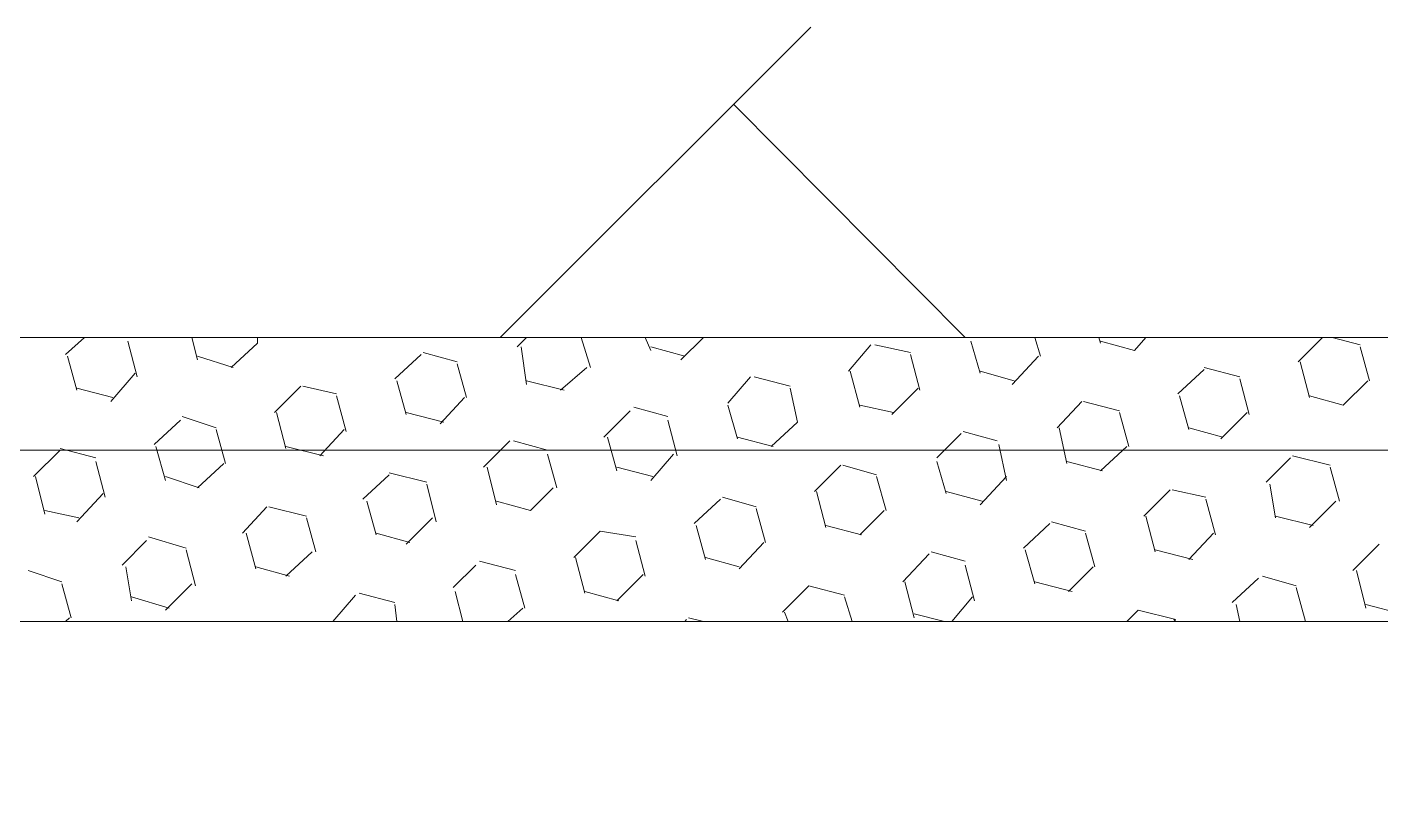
# Model space of a CAD drawing. Header units: millimetres. Extents: x 2928 to 3112, y 1220 to 1280.
# Drawn here: x 2980.298 to 2981.497, y 1238.108 to 1238.792 of the extents above; entities that cross this region are included whole.
import ezdxf

# ---------------------------------------------------------------- set-up
doc = ezdxf.new("R2010")
doc.units = ezdxf.units.MM

msp = doc.modelspace()

# ---------------------------------------------------------------- linework, layer by layer
at = {"color": 9, "linetype": 'Continuous', "lineweight": 13, "true_color": 0xbababa}
for points in [[(2980.71688, 1238.51692), (2980.99188, 1238.79192), (2980.99188, 1238.79192)], [(2981.12855, 1238.51692), (2980.92355, 1238.72358), (2980.92355, 1238.72358)], [(2980.33187, 1238.50192), (2980.34854, 1238.51692), (2980.34854, 1238.51692)], [(2980.38688, 1238.51692), (2980.38521, 1238.51692), (2980.38521, 1238.51692)], [(2980.39521, 1238.48191), (2980.38688, 1238.51358), (2980.38688, 1238.51358)], [(2980.44854, 1238.49692), (2980.44354, 1238.51692), (2980.44354, 1238.51692)], [(2980.47854, 1238.49025), (2980.50188, 1238.51192), (2980.50188, 1238.51192)], [(2980.50188, 1238.51192), (2980.50188, 1238.51692), (2980.50188, 1238.51692)], [(2980.73188, 1238.50858), (2980.74021, 1238.51692), (2980.74021, 1238.51692)], [(2980.74021, 1238.47525), (2980.73521, 1238.50858), (2980.73521, 1238.50858)], [(2980.79688, 1238.49025), (2980.78855, 1238.51692), (2980.78855, 1238.51692)], [(2980.85022, 1238.50525), (2980.84522, 1238.51692), (2980.84522, 1238.51692)], [(2980.88022, 1238.50025), (2980.85022, 1238.50858), (2980.85022, 1238.50858)], [(2980.87688, 1238.49692), (2980.89688, 1238.51692), (2980.89688, 1238.51692)], [(2981.02522, 1238.48691), (2981.04522, 1238.51025), (2981.04522, 1238.51025)], [(2981.08022, 1238.50358), (2981.04855, 1238.51025), (2981.04855, 1238.51025)], [(2981.13189, 1238.51692), (2981.13355, 1238.51692), (2981.13355, 1238.51692)], [(2981.14189, 1238.48525), (2981.13355, 1238.51358), (2981.13355, 1238.51358)], [(2981.19522, 1238.50025), (2981.19022, 1238.51692), (2981.19022, 1238.51692)], [(2981.24855, 1238.51192), (2981.24689, 1238.51692), (2981.24689, 1238.51692)], [(2981.27855, 1238.50525), (2981.24855, 1238.51358), (2981.24855, 1238.51358)], [(2981.27855, 1238.50525), (2981.28855, 1238.51692), (2981.28855, 1238.51692)], [(2981.42356, 1238.49525), (2981.44522, 1238.51692), (2981.44522, 1238.51692)], [(2981.47856, 1238.51025), (2981.45356, 1238.51692), (2981.45356, 1238.51692)], [(2981.48689, 1238.47858), (2981.47856, 1238.50858), (2981.47856, 1238.50858)], [(2980.34187, 1238.47025), (2980.33354, 1238.50025), (2980.33354, 1238.50025)], [(2980.48021, 1238.49025), (2980.44854, 1238.50025), (2980.44854, 1238.50025)], [(2980.62355, 1238.48025), (2980.64688, 1238.50192), (2980.64688, 1238.50192)], [(2980.67855, 1238.49525), (2980.64855, 1238.50358), (2980.64855, 1238.50358)], [(2980.68688, 1238.46358), (2980.67855, 1238.49358), (2980.67855, 1238.49358)], [(2981.08855, 1238.47025), (2981.08022, 1238.50192), (2981.08022, 1238.50192)], [(2981.17022, 1238.47525), (2981.19355, 1238.50025), (2981.19355, 1238.50025)], [(2981.43356, 1238.46358), (2981.42522, 1238.49525), (2981.42522, 1238.49525)], [(2980.37188, 1238.46025), (2980.39354, 1238.48525), (2980.39354, 1238.48525)], [(2980.77021, 1238.47025), (2980.79355, 1238.49025), (2980.79355, 1238.49025)], [(2980.91855, 1238.45858), (2980.93855, 1238.48191), (2980.93855, 1238.48191)], [(2980.97355, 1238.47358), (2980.94188, 1238.48191), (2980.94188, 1238.48191)], [(2981.03522, 1238.45525), (2981.02688, 1238.48691), (2981.02688, 1238.48691)], [(2981.17189, 1238.47858), (2981.14189, 1238.48691), (2981.14189, 1238.48691)], [(2981.31689, 1238.46691), (2981.34022, 1238.48858), (2981.34022, 1238.48858)], [(2981.37189, 1238.48191), (2981.34022, 1238.49025), (2981.34022, 1238.49025)], [(2980.37354, 1238.46358), (2980.34187, 1238.47191), (2980.34187, 1238.47191)], [(2980.51688, 1238.45025), (2980.54021, 1238.47358), (2980.54021, 1238.47358)], [(2980.57188, 1238.46691), (2980.54188, 1238.47358), (2980.54188, 1238.47358)], [(2980.63355, 1238.44858), (2980.62521, 1238.47858), (2980.62521, 1238.47858)], [(2980.77355, 1238.47025), (2980.74021, 1238.47858), (2980.74021, 1238.47858)], [(2980.98022, 1238.44191), (2980.97355, 1238.47191), (2980.97355, 1238.47191)], [(2981.06355, 1238.44858), (2981.08689, 1238.47191), (2981.08689, 1238.47191)], [(2981.38022, 1238.44858), (2981.37189, 1238.48025), (2981.37189, 1238.48025)], [(2981.46356, 1238.45691), (2981.48522, 1238.47858), (2981.48522, 1238.47858)], [(2980.58021, 1238.43358), (2980.57188, 1238.46525), (2980.57188, 1238.46525)], [(2980.66355, 1238.44025), (2980.68521, 1238.46358), (2980.68521, 1238.46358)], [(2981.21022, 1238.43691), (2981.23189, 1238.46025), (2981.23189, 1238.46025)], [(2981.26522, 1238.45191), (2981.23355, 1238.46025), (2981.23355, 1238.46025)], [(2981.32689, 1238.43525), (2981.31856, 1238.46525), (2981.31856, 1238.46525)], [(2981.46356, 1238.45691), (2981.43356, 1238.46525), (2981.43356, 1238.46525)], [(2980.46521, 1238.43691), (2980.43521, 1238.44691), (2980.43521, 1238.44691)], [(2980.52688, 1238.41858), (2980.51854, 1238.45025), (2980.51854, 1238.45025)], [(2980.66688, 1238.44191), (2980.63355, 1238.45025), (2980.63355, 1238.45025)], [(2980.80855, 1238.42858), (2980.83188, 1238.45191), (2980.83188, 1238.45191)], [(2980.86522, 1238.44691), (2980.83522, 1238.45525), (2980.83522, 1238.45525)], [(2980.92688, 1238.42691), (2980.91855, 1238.45691), (2980.91855, 1238.45691)], [(2981.06522, 1238.45025), (2981.03522, 1238.45691), (2981.03522, 1238.45691)], [(2981.27355, 1238.42025), (2981.26522, 1238.45025), (2981.26522, 1238.45025)], [(2981.35522, 1238.42691), (2981.37856, 1238.45025), (2981.37856, 1238.45025)], [(2980.41021, 1238.42191), (2980.43354, 1238.44358), (2980.43354, 1238.44358)], [(2980.47354, 1238.40525), (2980.46521, 1238.43525), (2980.46521, 1238.43525)], [(2980.55688, 1238.41191), (2980.57854, 1238.43525), (2980.57854, 1238.43525)], [(2980.87355, 1238.41191), (2980.86522, 1238.44358), (2980.86522, 1238.44358)], [(2980.95688, 1238.42025), (2980.98022, 1238.44191), (2980.98022, 1238.44191)], [(2981.15689, 1238.42525), (2981.12689, 1238.43358), (2981.12689, 1238.43358)], [(2981.21855, 1238.40525), (2981.21189, 1238.43691), (2981.21189, 1238.43691)], [(2981.35689, 1238.42858), (2981.32689, 1238.43691), (2981.32689, 1238.43691)], [(2980.70188, 1238.40191), (2980.72521, 1238.42525), (2980.72521, 1238.42525)], [(2980.75855, 1238.41691), (2980.72855, 1238.42525), (2980.72855, 1238.42525)], [(2980.82021, 1238.39858), (2980.81188, 1238.42858), (2980.81188, 1238.42858)], [(2980.95855, 1238.42025), (2980.92688, 1238.42858), (2980.92688, 1238.42858)], [(2981.10355, 1238.41025), (2981.12522, 1238.43191), (2981.12522, 1238.43191)], [(2981.16522, 1238.39025), (2981.15855, 1238.42191), (2981.15855, 1238.42191)], [(2980.30354, 1238.39358), (2980.32687, 1238.41691), (2980.32687, 1238.41691)], [(2980.35854, 1238.41025), (2980.32687, 1238.41858), (2980.32687, 1238.41858)], [(2980.42021, 1238.39025), (2980.41188, 1238.42025), (2980.41188, 1238.42025)], [(2980.56021, 1238.41191), (2980.52688, 1238.42025), (2980.52688, 1238.42025)], [(2980.76688, 1238.38358), (2980.75855, 1238.41358), (2980.75855, 1238.41358)], [(2980.85022, 1238.39025), (2980.87022, 1238.41358), (2980.87022, 1238.41358)], [(2981.24855, 1238.39858), (2981.27189, 1238.42025), (2981.27189, 1238.42025)], [(2981.39522, 1238.38858), (2981.41689, 1238.41025), (2981.41689, 1238.41025)], [(2981.45189, 1238.40358), (2981.41856, 1238.41191), (2981.41856, 1238.41191)], [(2980.36688, 1238.37525), (2980.35854, 1238.40691), (2980.35854, 1238.40691)], [(2980.44854, 1238.38358), (2980.47188, 1238.40525), (2980.47188, 1238.40525)], [(2980.71355, 1238.36858), (2980.70521, 1238.40191), (2980.70521, 1238.40191)], [(2980.85188, 1238.39358), (2980.82021, 1238.40191), (2980.82021, 1238.40191)], [(2980.99522, 1238.38025), (2981.01855, 1238.40358), (2981.01855, 1238.40358)], [(2981.05022, 1238.39525), (2981.02022, 1238.40358), (2981.02022, 1238.40358)], [(2981.11189, 1238.37858), (2981.10355, 1238.40691), (2981.10355, 1238.40691)], [(2981.25022, 1238.39858), (2981.21855, 1238.40691), (2981.21855, 1238.40691)], [(2981.46022, 1238.37191), (2981.45189, 1238.40191), (2981.45189, 1238.40191)], [(2980.31354, 1238.36025), (2980.30521, 1238.39358), (2980.30521, 1238.39358)], [(2980.45021, 1238.38358), (2980.42021, 1238.39358), (2980.42021, 1238.39358)], [(2980.59521, 1238.37358), (2980.61855, 1238.39525), (2980.61855, 1238.39525)], [(2980.65188, 1238.38858), (2980.61855, 1238.39691), (2980.61855, 1238.39691)], [(2980.66021, 1238.35358), (2980.65188, 1238.38691), (2980.65188, 1238.38691)], [(2981.05855, 1238.36358), (2981.05022, 1238.39358), (2981.05022, 1238.39358)], [(2981.14189, 1238.36858), (2981.16522, 1238.39358), (2981.16522, 1238.39358)], [(2981.40356, 1238.35691), (2981.39856, 1238.38691), (2981.39856, 1238.38691)], [(2980.34187, 1238.35358), (2980.36521, 1238.37858), (2980.36521, 1238.37858)], [(2980.74355, 1238.36358), (2980.76355, 1238.38358), (2980.76355, 1238.38358)], [(2980.88855, 1238.35191), (2980.91188, 1238.37358), (2980.91188, 1238.37358)], [(2980.94355, 1238.36691), (2980.91355, 1238.37525), (2980.91355, 1238.37525)], [(2981.00522, 1238.34858), (2980.99688, 1238.38025), (2980.99688, 1238.38025)], [(2981.14355, 1238.37191), (2981.11189, 1238.38025), (2981.11189, 1238.38025)], [(2981.28689, 1238.35858), (2981.31022, 1238.38191), (2981.31022, 1238.38191)], [(2981.34189, 1238.37525), (2981.31189, 1238.38191), (2981.31189, 1238.38191)], [(2981.35022, 1238.34191), (2981.34189, 1238.37358), (2981.34189, 1238.37358)], [(2980.34354, 1238.35691), (2980.31354, 1238.36358), (2980.31354, 1238.36358)], [(2980.48854, 1238.34358), (2980.51021, 1238.36691), (2980.51021, 1238.36691)], [(2980.54521, 1238.35858), (2980.51188, 1238.36691), (2980.51188, 1238.36691)], [(2980.60688, 1238.34191), (2980.59855, 1238.37191), (2980.59855, 1238.37191)], [(2980.74355, 1238.36358), (2980.71355, 1238.37191), (2980.71355, 1238.37191)], [(2980.95188, 1238.33525), (2980.94355, 1238.36525), (2980.94355, 1238.36525)], [(2981.03522, 1238.34191), (2981.05688, 1238.36358), (2981.05688, 1238.36358)], [(2981.43356, 1238.34858), (2981.45689, 1238.37191), (2981.45689, 1238.37191)], [(2980.55354, 1238.32691), (2980.54521, 1238.35691), (2980.54521, 1238.35691)], [(2980.63355, 1238.33358), (2980.65688, 1238.35691), (2980.65688, 1238.35691)], [(2980.89855, 1238.32025), (2980.89022, 1238.35025), (2980.89022, 1238.35025)], [(2981.03688, 1238.34191), (2981.00522, 1238.35025), (2981.00522, 1238.35025)], [(2981.18022, 1238.33025), (2981.20355, 1238.35191), (2981.20355, 1238.35191)], [(2981.23522, 1238.34525), (2981.20522, 1238.35358), (2981.20522, 1238.35358)], [(2981.29689, 1238.32691), (2981.28855, 1238.35858), (2981.28855, 1238.35858)], [(2981.43689, 1238.35025), (2981.40356, 1238.35858), (2981.40356, 1238.35858)], [(2980.43854, 1238.33025), (2980.40521, 1238.34025), (2980.40521, 1238.34025)], [(2980.50021, 1238.31191), (2980.49188, 1238.34358), (2980.49188, 1238.34358)], [(2980.63688, 1238.33525), (2980.60688, 1238.34358), (2980.60688, 1238.34358)], [(2980.78188, 1238.32191), (2980.80521, 1238.34525), (2980.80521, 1238.34525)], [(2980.83688, 1238.34025), (2980.80521, 1238.34525), (2980.80521, 1238.34525)], [(2981.24355, 1238.31358), (2981.23522, 1238.34358), (2981.23522, 1238.34358)], [(2981.32689, 1238.32025), (2981.34856, 1238.34358), (2981.34856, 1238.34358)], [(2980.38188, 1238.31525), (2980.40354, 1238.33691), (2980.40354, 1238.33691)], [(2980.44688, 1238.29691), (2980.43854, 1238.32858), (2980.43854, 1238.32858)], [(2980.52688, 1238.30525), (2980.55021, 1238.32691), (2980.55021, 1238.32691)], [(2980.84522, 1238.30525), (2980.83688, 1238.33691), (2980.83688, 1238.33691)], [(2980.92855, 1238.31191), (2980.95022, 1238.33525), (2980.95022, 1238.33525)], [(2981.07355, 1238.30025), (2981.09689, 1238.32525), (2981.09689, 1238.32525)], [(2981.12855, 1238.31858), (2981.09855, 1238.32691), (2981.09855, 1238.32691)], [(2981.19022, 1238.29858), (2981.18189, 1238.32858), (2981.18189, 1238.32858)], [(2981.33022, 1238.32025), (2981.29689, 1238.32858), (2981.29689, 1238.32858)], [(2981.47189, 1238.31025), (2981.49522, 1238.33358), (2981.49522, 1238.33358)], [(2980.39021, 1238.28358), (2980.38521, 1238.31358), (2980.38521, 1238.31358)], [(2980.53021, 1238.30525), (2980.50021, 1238.31358), (2980.50021, 1238.31358)], [(2980.67521, 1238.29525), (2980.69521, 1238.31525), (2980.69521, 1238.31525)], [(2980.73021, 1238.31025), (2980.69855, 1238.31858), (2980.69855, 1238.31858)], [(2980.79188, 1238.29025), (2980.78355, 1238.32191), (2980.78355, 1238.32191)], [(2980.92855, 1238.31358), (2980.89855, 1238.32191), (2980.89855, 1238.32191)], [(2981.13689, 1238.28358), (2981.12855, 1238.31525), (2981.12855, 1238.31525)], [(2981.22022, 1238.29191), (2981.24189, 1238.31358), (2981.24189, 1238.31358)], [(2980.32854, 1238.30025), (2980.29854, 1238.31025), (2980.29854, 1238.31025)], [(2980.73855, 1238.27691), (2980.73021, 1238.30691), (2980.73021, 1238.30691)], [(2980.82021, 1238.28358), (2980.84355, 1238.30691), (2980.84355, 1238.30691)], [(2981.36522, 1238.28191), (2981.38856, 1238.30358), (2981.38856, 1238.30358)], [(2981.42189, 1238.29691), (2981.39189, 1238.30525), (2981.39189, 1238.30525)], [(2981.48356, 1238.27691), (2981.47522, 1238.31025), (2981.47522, 1238.31025)], [(2980.33687, 1238.26858), (2980.32854, 1238.29858), (2980.32854, 1238.29858)], [(2980.42021, 1238.27525), (2980.44354, 1238.29858), (2980.44354, 1238.29858)], [(2980.62355, 1238.28191), (2980.59188, 1238.29025), (2980.59188, 1238.29025)], [(2980.68355, 1238.26525), (2980.67688, 1238.29191), (2980.67688, 1238.29191)], [(2980.82188, 1238.28358), (2980.79188, 1238.29191), (2980.79188, 1238.29191)], [(2980.96688, 1238.27358), (2980.99022, 1238.29691), (2980.99022, 1238.29691)], [(2981.02188, 1238.28858), (2980.99022, 1238.29691), (2980.99022, 1238.29691)], [(2981.08355, 1238.26858), (2981.07522, 1238.30025), (2981.07522, 1238.30025)], [(2981.22355, 1238.29191), (2981.19022, 1238.30025), (2981.19022, 1238.30025)], [(2981.43022, 1238.26525), (2981.42189, 1238.29525), (2981.42189, 1238.29525)], [(2980.42354, 1238.27691), (2980.39021, 1238.28691), (2980.39021, 1238.28691)], [(2980.56854, 1238.26525), (2980.58854, 1238.28858), (2980.58854, 1238.28858)], [(2980.62521, 1238.26525), (2980.62355, 1238.28025), (2980.62355, 1238.28025)], [(2981.02855, 1238.26525), (2981.02188, 1238.28691), (2981.02188, 1238.28691)], [(2981.11689, 1238.26525), (2981.13522, 1238.28691), (2981.13522, 1238.28691)], [(2981.37189, 1238.26525), (2981.36856, 1238.28025), (2981.36856, 1238.28025)], [(2981.51522, 1238.27191), (2981.48356, 1238.28025), (2981.48356, 1238.28025)], [(2980.33187, 1238.26525), (2980.33521, 1238.26858), (2980.33521, 1238.26858)], [(2980.72355, 1238.26525), (2980.73688, 1238.27691), (2980.73688, 1238.27691)], [(2980.88022, 1238.26525), (2980.88188, 1238.26691), (2980.88188, 1238.26691)], [(2980.89688, 1238.26525), (2980.88355, 1238.26858), (2980.88355, 1238.26858)], [(2980.97188, 1238.26525), (2980.96855, 1238.27358), (2980.96855, 1238.27358)], [(2981.11022, 1238.26525), (2981.08355, 1238.27191), (2981.08355, 1238.27191)], [(2981.27189, 1238.26525), (2981.28189, 1238.27525), (2981.28189, 1238.27525)], [(2981.31522, 1238.26691), (2981.28189, 1238.27525), (2981.28189, 1238.27525)], [(2981.31522, 1238.26525), (2981.31356, 1238.26691), (2981.31356, 1238.26691)]]:
    msp.add_lwpolyline(points, dxfattribs=at)
at = {"color": 7, "linetype": 'Continuous', "lineweight": 5, "true_color": 0x000007}
for points in [[(2979.75687, 1237.25856), (2982.02523, 1237.25856), (2982.02523, 1238.51692), (2979.75687, 1238.51692)], [(2980.00854, 1237.51023), (2980.00854, 1238.26525), (2981.77356, 1238.26525), (2981.77356, 1237.51023)]]:
    msp.add_lwpolyline(points, close=True, dxfattribs=at)
at = {"color": 253, "linetype": 'Continuous', "lineweight": 5, "true_color": 0x9a9a9a}
msp.add_lwpolyline([(2957.39321, 1238.41691), (2982.93191, 1238.41691), (2982.93191, 1238.41691)], dxfattribs=at)

doc.saveas('drawing.dxf')
